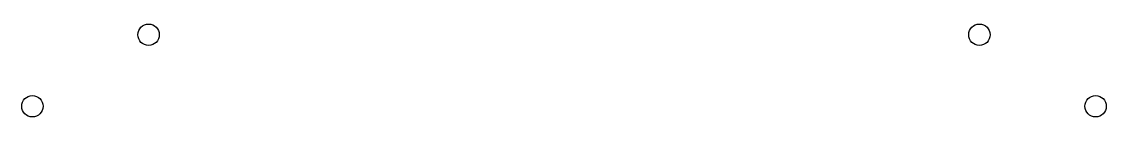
# Model space of a CAD drawing. Header units: millimetres. Extents: x -58 to 63, y -5 to 6.
import ezdxf

# ---------------------------------------------------------------- set-up
doc = ezdxf.new("R2010")
doc.units = ezdxf.units.MM

msp = doc.modelspace()

# ---------------------------------------------------------------- linework, layer by layer
for centre in [(-44, 4.5), (49, 4.5), (-57, -3.5), (62, -3.5)]:
    msp.add_circle(centre, 1.2)

doc.saveas('drawing.dxf')
